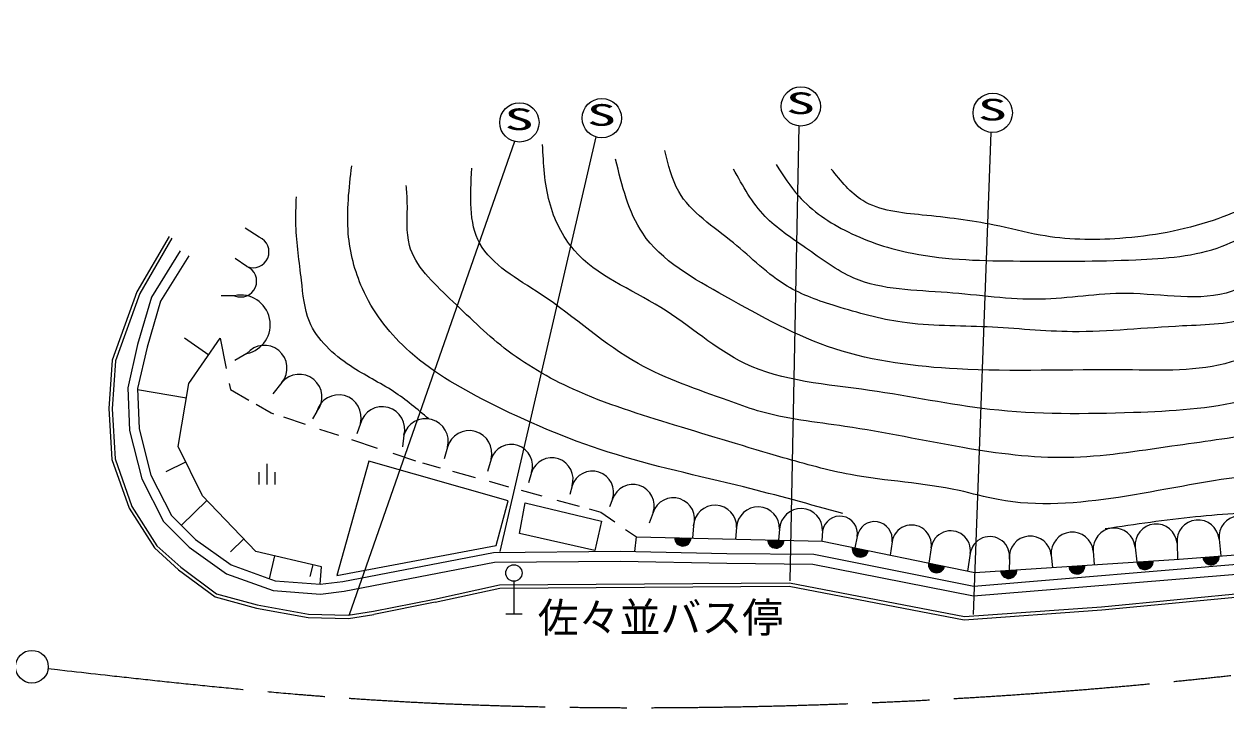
# Model space of a CAD drawing. Units: millimetres, scale not verified. Extents: x 40000 to 680000, y 20000 to 380000.
# Drawn here: x 271718 to 345218, y 268071 to 309930 of the extents above; entities that cross this region are included whole.
import ezdxf
from ezdxf.enums import TextEntityAlignment as Align

# ---------------------------------------------------------------- set-up
doc = ezdxf.new("R2010")
doc.units = ezdxf.units.MM
doc.header["$LTSCALE"] = 1000
doc.linetypes.add('CHAIN', pattern=[18.5, 12, -1.5, 3.5, -1.5])
for name, color, linetype, lineweight in [('M-BGD', 7, 'Continuous', 13), ('M-BMK', 2, 'CHAIN', 13), ('M-BMK-SRVR', 3, 'Continuous', 13), ('M-STR-HTXT', 7, 'Continuous', 13), ('M-STR-STRC', 7, 'Continuous', 13)]:
    doc.layers.add(name, color=color, linetype=linetype, lineweight=lineweight)
doc.styles.add('ＭＳ ゴシック', font='')
doc.styles.get('ＭＳ ゴシック').set_extended_font_data('MS Gothic')

msp = doc.modelspace()

# ---------------------------------------------------------------- linework, layer by layer
at = {"layer": 'M-BGD'}
for p, q in [((280590, 296945), (278610, 293556)), ((286104, 296900), (285250, 297457)), ((280763, 296845), (278792, 293471)), ((281275, 296079), (279512, 293236)), ((281785, 295763), (280065, 292989)), ((285349, 295113), (284635, 295606)), ((278610, 293556), (277110, 289381)), ((278792, 293471), (277308, 289339)), ((284595, 293327), (283779, 293326)), ((279512, 293236), (278660, 290336)), ((280065, 292989), (279240, 290184)), ((278660, 290336), (278055, 287706)), ((281526, 290750), (283017, 289722)), ((281800, 287957), (283719, 290740)), ((283719, 290740), (284085, 288870)), ((279240, 290184), (278658, 287650)), ((285338, 289789), (284614, 289358)), ((277110, 289381), (276898, 286424)), ((277308, 289339), (277098, 286423)), ((278055, 287706), (278161, 285094)), ((278658, 287650), (278758, 285181)), ((278660, 287590), (281652, 287084)), ((281150, 284113), (281800, 287957)), ((284262, 287965), (284335, 287592)), ((284335, 287592), (285455, 286951)), ((287480, 288021), (286922, 287322)), ((285910, 286691), (286831, 286163)), ((276898, 286424), (277085, 283315)), ((277098, 286423), (277283, 283355)), ((286831, 286163), (286978, 286114)), ((287576, 285916), (288906, 285474)), ((289621, 286254), (289364, 285796)), ((278758, 285181), (279475, 282355)), ((289789, 285180), (290940, 284798)), ((292284, 285524), (292074, 284886)), ((278161, 285094), (278911, 282141)), ((291743, 284531), (293314, 284009)), ((294947, 284795), (294863, 284085)), ((282624, 281089), (281150, 284113)), ((297611, 284065), (297412, 283363)), ((277085, 283315), (278138, 280352)), ((277283, 283355), (278319, 280441)), ((280409, 282591), (281607, 283175)), ((286568, 283042), (286569, 281792)), ((292797, 283205), (290841, 276225)), ((301331, 280787), (292797, 283205)), ((294260, 283695), (295666, 283228)), ((296075, 283115), (297158, 282815)), ((300274, 283336), (300068, 282588)), ((279475, 282355), (280745, 279887)), ((286068, 282542), (286069, 281792)), ((287069, 281793), (287068, 282543)), ((297917, 282604), (299310, 282219)), ((302752, 282521), (302562, 281893)), ((278911, 282141), (280254, 279529)), ((300157, 281984), (301353, 281653)), ((305230, 281706), (305084, 281171)), ((281337, 279296), (282899, 280805)), ((285899, 277699), (282624, 281089)), ((300598, 278060), (301331, 280787)), ((302110, 281443), (303389, 281089)), ((304306, 280835), (305661, 280460)), ((307709, 280892), (307525, 280423)), ((278138, 280352), (279686, 277912)), ((278319, 280441), (279840, 278043)), ((302022, 278799), (302371, 280678)), ((302371, 280678), (307025, 279543)), ((306267, 280292), (306995, 280091)), ((306995, 280091), (307845, 279503)), ((310187, 280077), (309940, 279433)), ((280254, 279529), (281819, 277967)), ((280745, 279887), (282208, 278427)), ((307025, 279543), (306615, 277762)), ((306615, 277762), (302022, 278799)), ((308503, 279048), (309161, 278593)), ((309072, 277688), (309161, 278593)), ((309161, 278593), (320540, 278334)), ((312665, 279262), (312592, 278515)), ((315293, 279157), (315230, 278455)), ((317920, 279053), (317862, 278395)), ((320548, 278948), (320501, 278342)), ((322672, 278612), (322516, 277926)), ((279686, 277912), (281172, 276583)), ((279840, 278043), (281299, 276738)), ((281819, 277967), (284105, 276333)), ((282208, 278427), (284386, 276869)), ((284352, 277672), (285166, 278458)), ((290841, 276225), (300598, 278060)), ((320540, 278334), (329851, 276410)), ((324796, 278276), (324690, 277476)), ((327188, 277925), (327052, 276982)), ((339664, 277963), (339757, 277061)), ((342228, 278210), (342256, 277224)), ((344792, 278457), (344904, 277424)), ((289907, 276762), (285899, 277699)), ((286729, 276025), (287056, 277428)), ((291210, 275869), (300434, 277632)), ((300434, 277632), (308199, 277705)), ((300494, 277033), (308196, 277105)), ((308196, 277105), (314687, 276981)), ((308199, 277705), (314696, 277581)), ((314696, 277581), (320024, 277521)), ((320024, 277521), (329805, 275582)), ((329580, 277573), (329414, 276500)), ((329805, 275582), (350822, 277324)), ((329851, 276410), (342352, 277231)), ((331972, 277222), (331963, 276548)), ((334536, 277469), (334615, 276723)), ((337100, 277716), (337158, 276890)), ((342352, 277231), (350177, 277824)), ((281172, 276583), (283399, 274917)), ((281299, 276738), (283488, 275100)), ((284386, 276869), (287084, 275897)), ((289220, 276157), (289390, 276883)), ((289826, 275699), (289907, 276762)), ((291303, 275276), (300494, 277033)), ((314687, 276981), (319962, 276922)), ((319962, 276922), (329771, 274977)), ((329771, 274977), (350886, 276727)), ((284105, 276333), (286958, 275305)), ((287084, 275897), (289826, 275699)), ((289826, 275699), (291210, 275869)), ((296818, 274785), (300800, 275647)), ((300800, 275647), (318524, 275778)), ((301672, 275880), (301674, 273880)), ((318524, 275778), (329229, 273721)), ((283399, 274917), (285935, 274239)), ((283488, 275100), (285979, 274434)), ((286958, 275305), (289841, 275096)), ((289841, 275096), (291303, 275276)), ((296861, 274590), (300823, 275447)), ((300823, 275447), (318506, 275578)), ((318506, 275578), (329217, 273519)), ((337613, 274320), (348133, 275330)), ((337630, 274120), (348154, 275131)), ((285935, 274239), (289087, 273661)), ((285979, 274434), (289108, 273860)), ((293087, 274046), (296818, 274785)), ((296861, 274590), (293118, 273849)), ((329229, 273721), (337613, 274320)), ((289087, 273661), (291551, 273601)), ((289108, 273860), (291538, 273802)), ((291538, 273802), (293087, 274046)), ((291551, 273601), (293118, 273849)), ((301174, 273879), (302174, 273880)), ((329217, 273519), (337630, 274120))]:
    msp.add_line(p, q, dxfattribs=at)
msp.add_circle((301672, 276380), 500, dxfattribs=at)
for centre, radius, start, end in [((285727, 296007), 970, 247.10698, 67.10698), ((284972, 294220), 970, 247.10698, 67.10698), ((284967, 291558), 1808, 281.8658, 101.8658), ((286409, 288905), 1388, 320.46287, 140.46287), ((288550, 287137), 1388, 320.46287, 140.46287), ((290953, 285889), 1381, 344.68369, 164.68369), ((293616, 285159), 1381, 344.68369, 164.68369), ((296279, 284430), 1381, 344.68369, 164.68369), ((298942, 283701), 1381, 344.68369, 164.68369), ((301513, 282929), 1304, 341.79974, 161.79974), ((303991, 282114), 1304, 341.79974, 161.79974), ((306469, 281299), 1304, 341.79974, 161.79974), ((308948, 280484), 1304, 341.79974, 161.79974), ((311426, 279669), 1304, 341.79974, 161.79974), ((313979, 279210), 1315, 357.71861, 177.71861), ((316607, 279105), 1315, 357.71861, 177.71861), ((319234, 279000), 1315, 357.71861, 177.71861), ((321610, 278780), 1075, 351.01644, 171.01644), ((323734, 278444), 1075, 351.01644, 171.01644), ((325992, 278101), 1209, 351.63826, 171.63826), ((340946, 278086), 1288, 5.50304, 185.50304), ((343510, 278333), 1288, 5.50304, 185.50304), ((346074, 278580), 1288, 5.50304, 185.50304), ((328384, 277749), 1209, 351.63826, 171.63826), ((330776, 277397), 1209, 351.63826, 171.63826), ((333254, 277345), 1288, 5.50304, 185.50304), ((335818, 277592), 1288, 5.50304, 185.50304), ((338382, 277839), 1288, 5.50304, 185.50304), ((312006, 278528), 500, 178.69738, 358.69738), ((312006, 278528), 500, 178.69738, 358.69738), ((312006, 278528), 450, 178.69738, 358.69738), ((312006, 278528), 400, 178.69738, 358.69738), ((312006, 278528), 350, 178.69738, 358.69738), ((312006, 278528), 300, 178.69738, 358.69738), ((312006, 278528), 250, 178.69738, 358.69738), ((312006, 278528), 200, 178.69738, 358.69738), ((312006, 278528), 150, 178.69738, 358.69738), ((312006, 278528), 100, 178.69738, 358.69738), ((312006, 278528), 50, 178.69738, 358.69738), ((317695, 278399), 500, 178.69738, 358.69738), ((317695, 278399), 500, 178.69738, 358.69738), ((317695, 278399), 450, 178.69738, 358.69738), ((317695, 278399), 400, 178.69738, 358.69738), ((317695, 278399), 350, 178.69738, 358.69738), ((317695, 278399), 300, 178.69738, 358.69738), ((317695, 278399), 250, 178.69738, 358.69738), ((317695, 278399), 200, 178.69738, 358.69738), ((317695, 278399), 150, 178.69738, 358.69738), ((317695, 278399), 100, 178.69738, 358.69738), ((317695, 278399), 50, 178.69738, 358.69738), ((322867, 277853), 500, 168.32079, 348.32079), ((322867, 277853), 500, 168.32079, 348.32079), ((322867, 277853), 450, 168.32079, 348.32079), ((322867, 277853), 400, 168.32079, 348.32079), ((322867, 277853), 350, 168.32079, 348.32079), ((322867, 277853), 300, 168.32079, 348.32079), ((322867, 277853), 250, 168.32079, 348.32079), ((322867, 277853), 200, 168.32079, 348.32079), ((322867, 277853), 150, 168.32079, 348.32079), ((322867, 277853), 100, 168.32079, 348.32079), ((322867, 277853), 50, 168.32079, 348.32079), ((340269, 277094), 500, 183.76055, 3.76055), ((340269, 277094), 500, 183.76055, 3.76055), ((340269, 277094), 450, 183.76055, 3.76055), ((340269, 277094), 400, 183.76055, 3.76055), ((340269, 277094), 350, 183.76055, 3.76055), ((340269, 277094), 300, 183.76055, 3.76055), ((340269, 277094), 250, 183.76055, 3.76055), ((340269, 277094), 200, 183.76055, 3.76055), ((340269, 277094), 150, 183.76055, 3.76055), ((340269, 277094), 100, 183.76055, 3.76055), ((340269, 277094), 50, 183.76055, 3.76055), ((344308, 277379), 500, 184.3287, 4.3287), ((344308, 277379), 500, 184.3287, 4.3287), ((344308, 277379), 450, 184.3287, 4.3287), ((344308, 277379), 400, 184.3287, 4.3287), ((344308, 277379), 350, 184.3287, 4.3287), ((344308, 277379), 300, 184.3287, 4.3287), ((344308, 277379), 250, 184.3287, 4.3287), ((344308, 277379), 200, 184.3287, 4.3287), ((344308, 277379), 150, 184.3287, 4.3287), ((344308, 277379), 100, 184.3287, 4.3287), ((344308, 277379), 50, 184.3287, 4.3287), ((327523, 276891), 500, 168.32079, 348.32079), ((327523, 276891), 500, 168.32079, 348.32079), ((327523, 276891), 450, 168.32079, 348.32079), ((327523, 276891), 400, 168.32079, 348.32079), ((327523, 276891), 350, 168.32079, 348.32079), ((327523, 276891), 300, 168.32079, 348.32079), ((327523, 276891), 250, 168.32079, 348.32079), ((327523, 276891), 200, 168.32079, 348.32079), ((327523, 276891), 150, 168.32079, 348.32079), ((327523, 276891), 100, 168.32079, 348.32079), ((327523, 276891), 50, 168.32079, 348.32079), ((331934, 276547), 500, 183.76055, 3.76055), ((331934, 276547), 500, 183.76055, 3.76055), ((331934, 276547), 450, 183.76055, 3.76055), ((331934, 276547), 400, 183.76055, 3.76055), ((331934, 276547), 350, 183.76055, 3.76055), ((331934, 276547), 300, 183.76055, 3.76055), ((331934, 276547), 250, 183.76055, 3.76055), ((331934, 276547), 200, 183.76055, 3.76055), ((331934, 276547), 150, 183.76055, 3.76055), ((331934, 276547), 100, 183.76055, 3.76055), ((331934, 276547), 50, 183.76055, 3.76055), ((336102, 276820), 500, 183.76055, 3.76055), ((336102, 276820), 500, 183.76055, 3.76055), ((336102, 276820), 450, 183.76055, 3.76055), ((336102, 276820), 400, 183.76055, 3.76055), ((336102, 276820), 350, 183.76055, 3.76055), ((336102, 276820), 300, 183.76055, 3.76055), ((336102, 276820), 250, 183.76055, 3.76055), ((336102, 276820), 200, 183.76055, 3.76055), ((336102, 276820), 150, 183.76055, 3.76055), ((336102, 276820), 100, 183.76055, 3.76055), ((336102, 276820), 50, 183.76055, 3.76055)]:
    msp.add_arc(centre, radius, start, end, dxfattribs=at)
for points, knots in [([(317716, 301338), (318142, 300670), (318568, 300001), (319091, 299417), (319917, 298492), (320986, 297778), (322114, 297222), (323361, 296608), (324682, 296187), (326030, 295921), (328189, 295495), (330418, 295464), (332623, 295447), (334982, 295428), (337314, 295424), (339696, 295522), (341498, 295597), (343328, 295729), (344982, 296352), (346416, 296891), (347717, 297799), (349100, 298484), (350276, 299067), (351511, 299490), (352738, 299999), (353713, 300403), (354682, 300862), (355690, 301032), (357179, 301283), (358751, 300905), (360291, 300624), (361956, 300321), (363585, 300132), (365236, 299942), (367192, 299717), (369180, 299490), (371142, 299673), (372428, 299794), (373703, 300091), (374987, 300158), (376516, 300237), (378057, 299991), (379588, 299819), (380707, 299693), (381821, 299607), (382953, 299616), (383792, 299623), (384640, 299681), (385425, 299962), (386247, 300255), (387000, 300791), (387552, 301475), (388387, 302508), (388762, 303877), (389609, 304842), (390243, 305564), (391142, 306059), (392011, 306561), (393182, 307237), (394299, 307924), (395374, 308693), (395930, 309091), (396475, 309511), (397021, 309930)], [0, 0, 0, 0, 1, 1, 1, 2, 2, 2, 3, 3, 3, 4, 4, 4, 5, 5, 5, 6, 6, 6, 7, 7, 7, 8, 8, 8, 9, 9, 9, 10, 10, 10, 11, 11, 11, 12, 12, 12, 13, 13, 13, 14, 14, 14, 15, 15, 15, 16, 16, 16, 17, 17, 17, 18, 18, 18, 19, 19, 19, 20, 20, 20, 21, 21, 21, 21]), ([(398289, 309267), (397190, 308399), (396091, 307531), (394975, 306700), (393997, 305971), (393005, 305270), (391986, 304560), (391155, 303981), (390305, 303396), (389709, 302605), (389219, 301953), (388901, 301162), (388470, 300467), (388045, 299781), (387510, 299190), (386905, 298594), (386317, 298013), (385663, 297428), (384933, 297269), (384124, 297094), (383222, 297444), (382349, 297776), (380960, 298302), (379644, 298781), (378285, 298788), (377182, 298793), (376050, 298486), (374920, 298304), (373434, 298063), (371949, 298037), (370457, 298025), (368806, 298011), (367145, 298016), (365513, 298226), (363997, 298421), (362506, 298793), (360980, 298977), (359543, 299150), (358074, 299157), (356654, 298904), (355277, 298659), (353945, 298170), (352672, 297595), (351290, 296971), (349977, 296245), (348691, 295394), (347683, 294726), (346692, 293982), (345603, 293606), (343633, 292924), (341345, 293445), (339148, 293462), (337345, 293476), (335604, 293149), (333861, 293113), (331981, 293074), (330099, 293373), (328161, 293520), (326204, 293668), (324190, 293662), (322461, 294407), (321415, 294857), (320474, 295581), (319506, 296258), (318636, 296866), (317744, 297437), (317032, 298178), (316244, 298999), (315675, 300030), (315106, 301061)], [0, 0, 0, 0, 1, 1, 1, 2, 2, 2, 3, 3, 3, 4, 4, 4, 5, 5, 5, 6, 6, 6, 7, 7, 7, 8, 8, 8, 9, 9, 9, 10, 10, 10, 11, 11, 11, 12, 12, 12, 13, 13, 13, 14, 14, 14, 15, 15, 15, 16, 16, 16, 17, 17, 17, 18, 18, 18, 19, 19, 19, 20, 20, 20, 21, 21, 21, 22, 22, 22, 23, 23, 23, 23]), ([(399556, 308575), (397904, 307153), (396252, 305731), (394403, 304444), (392998, 303467), (391479, 302566), (390575, 301199), (390176, 300595), (389897, 299899), (389546, 299234), (388995, 298189), (388268, 297220), (387289, 296579), (386617, 296140), (385827, 295855), (385031, 295791), (384254, 295729), (383471, 295877), (382722, 296133), (381650, 296500), (380646, 297089), (379578, 297259), (378378, 297451), (377097, 297116), (375845, 296863), (374671, 296626), (373523, 296462), (372359, 296368), (370865, 296248), (369343, 296243), (367840, 296364), (366459, 296475), (365093, 296693), (363714, 296851), (362068, 297040), (360403, 297143), (358754, 296994), (356675, 296805), (354620, 296216), (352715, 295367), (351590, 294865), (350517, 294273), (349475, 293596), (348623, 293042), (347792, 292432), (346873, 292071), (345544, 291548), (344032, 291546), (342552, 291477), (340265, 291370), (338053, 291103), (335824, 291127), (334098, 291145), (332361, 291337), (330617, 291416), (328873, 291496), (327122, 291463), (325411, 291706), (324051, 291899), (322717, 292267), (321383, 292684), (320341, 293010), (319300, 293366), (318386, 293909), (317192, 294618), (316215, 295644), (315093, 296558), (313875, 297550), (312485, 298412), (311750, 299698), (311326, 300439), (311119, 301320), (310912, 302202)], [0, 0, 0, 0, 1, 1, 1, 2, 2, 2, 3, 3, 3, 4, 4, 4, 5, 5, 5, 6, 6, 6, 7, 7, 7, 8, 8, 8, 9, 9, 9, 10, 10, 10, 11, 11, 11, 12, 12, 12, 13, 13, 13, 14, 14, 14, 15, 15, 15, 16, 16, 16, 17, 17, 17, 18, 18, 18, 19, 19, 19, 20, 20, 20, 21, 21, 21, 22, 22, 22, 23, 23, 23, 24, 24, 24, 24]), ([(350346, 288254), (349054, 287766), (347761, 287279), (346434, 286945), (344210, 286387), (341887, 286263), (339567, 286183), (336615, 286082), (333668, 286054), (330777, 286381), (328331, 286657), (325926, 287188), (323429, 287541), (320811, 287911), (318093, 288086), (315805, 289182), (313988, 290051), (312443, 291501), (310651, 292610), (308816, 293746), (306722, 294525), (305360, 296107), (304648, 296934), (304135, 297981), (303847, 299058), (303540, 300203), (303485, 301382), (303431, 302560)], [0, 0, 0, 0, 1, 1, 1, 2, 2, 2, 3, 3, 3, 4, 4, 4, 5, 5, 5, 6, 6, 6, 7, 7, 7, 8, 8, 8, 9, 9, 9, 9]), ([(349245, 291000), (348035, 290332), (346825, 289664), (345539, 289279), (343501, 288670), (341272, 288770), (339084, 288792), (335603, 288828), (332227, 288669), (328784, 288851), (326247, 288985), (323674, 289304), (321297, 290080), (318959, 290842), (316811, 292046), (314565, 293301), (312663, 294362), (310691, 295460), (309548, 297141), (308675, 298425), (308285, 300048), (307896, 301672)], [0, 0, 0, 0, 1, 1, 1, 2, 2, 2, 3, 3, 3, 4, 4, 4, 5, 5, 5, 6, 6, 6, 7, 7, 7, 7]), ([(321793, 280010), (319775, 280571), (317756, 281132), (315720, 281637), (312947, 282325), (310142, 282909), (307428, 283773), (304899, 284578), (302449, 285626), (300063, 286839), (298272, 287750), (296517, 288754), (295057, 290122), (293958, 291151), (293027, 292386), (292409, 293765), (291933, 294826), (291644, 295972), (291548, 297123), (291433, 298501), (291596, 299885), (291758, 301268)], [0, 0, 0, 0, 1, 1, 1, 2, 2, 2, 3, 3, 3, 4, 4, 4, 5, 5, 5, 6, 6, 6, 7, 7, 7, 7]), ([(355292, 287297), (353724, 286732), (352157, 286166), (350555, 285713), (349492, 285413), (348413, 285162), (347328, 284955), (345532, 284611), (343719, 284386), (341904, 284125), (339780, 283821), (337654, 283468), (335518, 283433), (333386, 283398), (331244, 283680), (329132, 284044), (326719, 284461), (324343, 284985), (321920, 285342), (320120, 285608), (318294, 285781), (316563, 286298), (315962, 286478), (315372, 286698), (314777, 286914), (312905, 287594), (310977, 288227), (309281, 289175), (307187, 290346), (305445, 291999), (303303, 293427), (301893, 294366), (300311, 295209), (299592, 296513), (298902, 297764), (299004, 299439), (299106, 301114)], [0, 0, 0, 0, 1, 1, 1, 2, 2, 2, 3, 3, 3, 4, 4, 4, 5, 5, 5, 6, 6, 6, 7, 7, 7, 8, 8, 8, 9, 9, 9, 10, 10, 10, 11, 11, 11, 12, 12, 12, 12]), ([(349030, 299926), (347521, 299195), (346012, 298463), (344431, 297931), (342601, 297314), (340673, 296964), (338733, 296826), (337101, 296711), (335461, 296745), (333857, 297028), (332910, 297194), (331976, 297448), (331041, 297643), (329602, 297943), (328160, 298103), (326646, 298257), (325367, 298386), (324035, 298510), (323005, 299146), (322258, 299607), (321669, 300337), (321081, 301067)], [0, 0, 0, 0, 1, 1, 1, 2, 2, 2, 3, 3, 3, 4, 4, 4, 5, 5, 5, 6, 6, 6, 7, 7, 7, 7]), ([(356821, 285404), (355205, 284506), (353588, 283609), (351852, 283110), (350100, 282606), (348226, 282509), (346391, 282287), (343780, 281970), (341249, 281401), (338640, 281004), (336197, 280631), (333686, 280410), (331281, 280866), (330481, 281017), (329692, 281244), (328893, 281419), (326707, 281898), (324450, 281987), (322253, 282394), (320867, 282650), (319505, 283033), (318149, 283426), (315923, 284072), (313713, 284747), (311500, 285421), (309405, 286059), (307309, 286697), (305305, 287611), (303807, 288294), (302361, 289131), (301084, 290125), (299910, 291038), (298878, 292082), (297745, 293163), (296725, 294136), (295623, 295138), (295288, 296399), (295070, 297222), (295179, 298155), (295155, 299048), (295146, 299390), (295117, 299726), (295089, 300062)], [0, 0, 0, 0, 1, 1, 1, 2, 2, 2, 3, 3, 3, 4, 4, 4, 5, 5, 5, 6, 6, 6, 7, 7, 7, 8, 8, 8, 9, 9, 9, 10, 10, 10, 11, 11, 11, 12, 12, 12, 13, 13, 13, 14, 14, 14, 14]), ([(296468, 285801), (295768, 286386), (295069, 286971), (294318, 287464), (293470, 288019), (292556, 288457), (291684, 289034), (290629, 289732), (289635, 290635), (289169, 291755), (288848, 292529), (288780, 293406), (288683, 294266), (288555, 295401), (288379, 296505), (288347, 297625), (288330, 298207), (288353, 298793), (288375, 299380)], [0, 0, 0, 0, 1, 1, 1, 2, 2, 2, 3, 3, 3, 4, 4, 4, 5, 5, 5, 6, 6, 6, 6]), ([(358292, 282401), (356960, 281844), (355628, 281288), (354246, 280925), (352435, 280448), (350539, 280302), (348654, 280183), (346879, 280072), (345114, 279985), (343355, 279810), (341512, 279627), (339674, 279348), (337837, 279069)], [0, 0, 0, 0, 1, 1, 1, 2, 2, 2, 3, 3, 3, 4, 4, 4, 4])]:
    msp.add_open_spline(points, degree=3, knots=knots, dxfattribs=at)
at = {"layer": 'M-BMK'}
msp.add_open_spline([(273191, 270539), (279386, 269841), (285582, 269143), (291798, 268714), (299292, 268197), (306817, 268071), (314332, 268188), (321945, 268306), (329550, 268675), (337138, 269306), (344524, 269920), (351895, 270783), (359189, 272067), (363037, 272744), (366863, 273538), (370689, 274332)], degree=3, knots=[0, 0, 0, 0, 1, 1, 1, 2, 2, 2, 3, 3, 3, 4, 4, 4, 5, 5, 5, 5], dxfattribs=at)
at = {"layer": 'M-BMK-SRVR'}
msp.add_circle((272202, 270652), 1000, dxfattribs=at)
at = {"layer": 'M-STR-STRC'}
for p, q in [((319105, 303704), (318540, 275907)), ((306694, 303035), (300814, 277698)), ((330838, 303310), (329752, 273842)), ((301706, 302757), (291591, 273819))]:
    msp.add_line(p, q, dxfattribs=at)
for centre in [(319223, 304898), (302010, 303918), (307049, 304181), (330956, 304505)]:
    msp.add_circle(centre, 1200, dxfattribs=at)

# ---------------------------------------------------------------- texts
at = {"layer": 'M-STR-HTXT', "style": 'ＭＳ ゴシック'}
msp.add_text('佐々並バス停', height=1833, rotation=0.056, dxfattribs=at).set_placement((303132, 274566), align=Align.TOP_LEFT)
at = {"layer": 'M-STR-STRC', "style": 'ＭＳ ゴシック', "width": 2}
for p in [(318305, 304034), (306131, 303318), (330039, 303641), (301092, 303054)]:
    msp.add_text('S', height=1320, rotation=0.056, dxfattribs=at).set_placement(p, align=Align.BOTTOM_LEFT)

doc.saveas('drawing.dxf')
